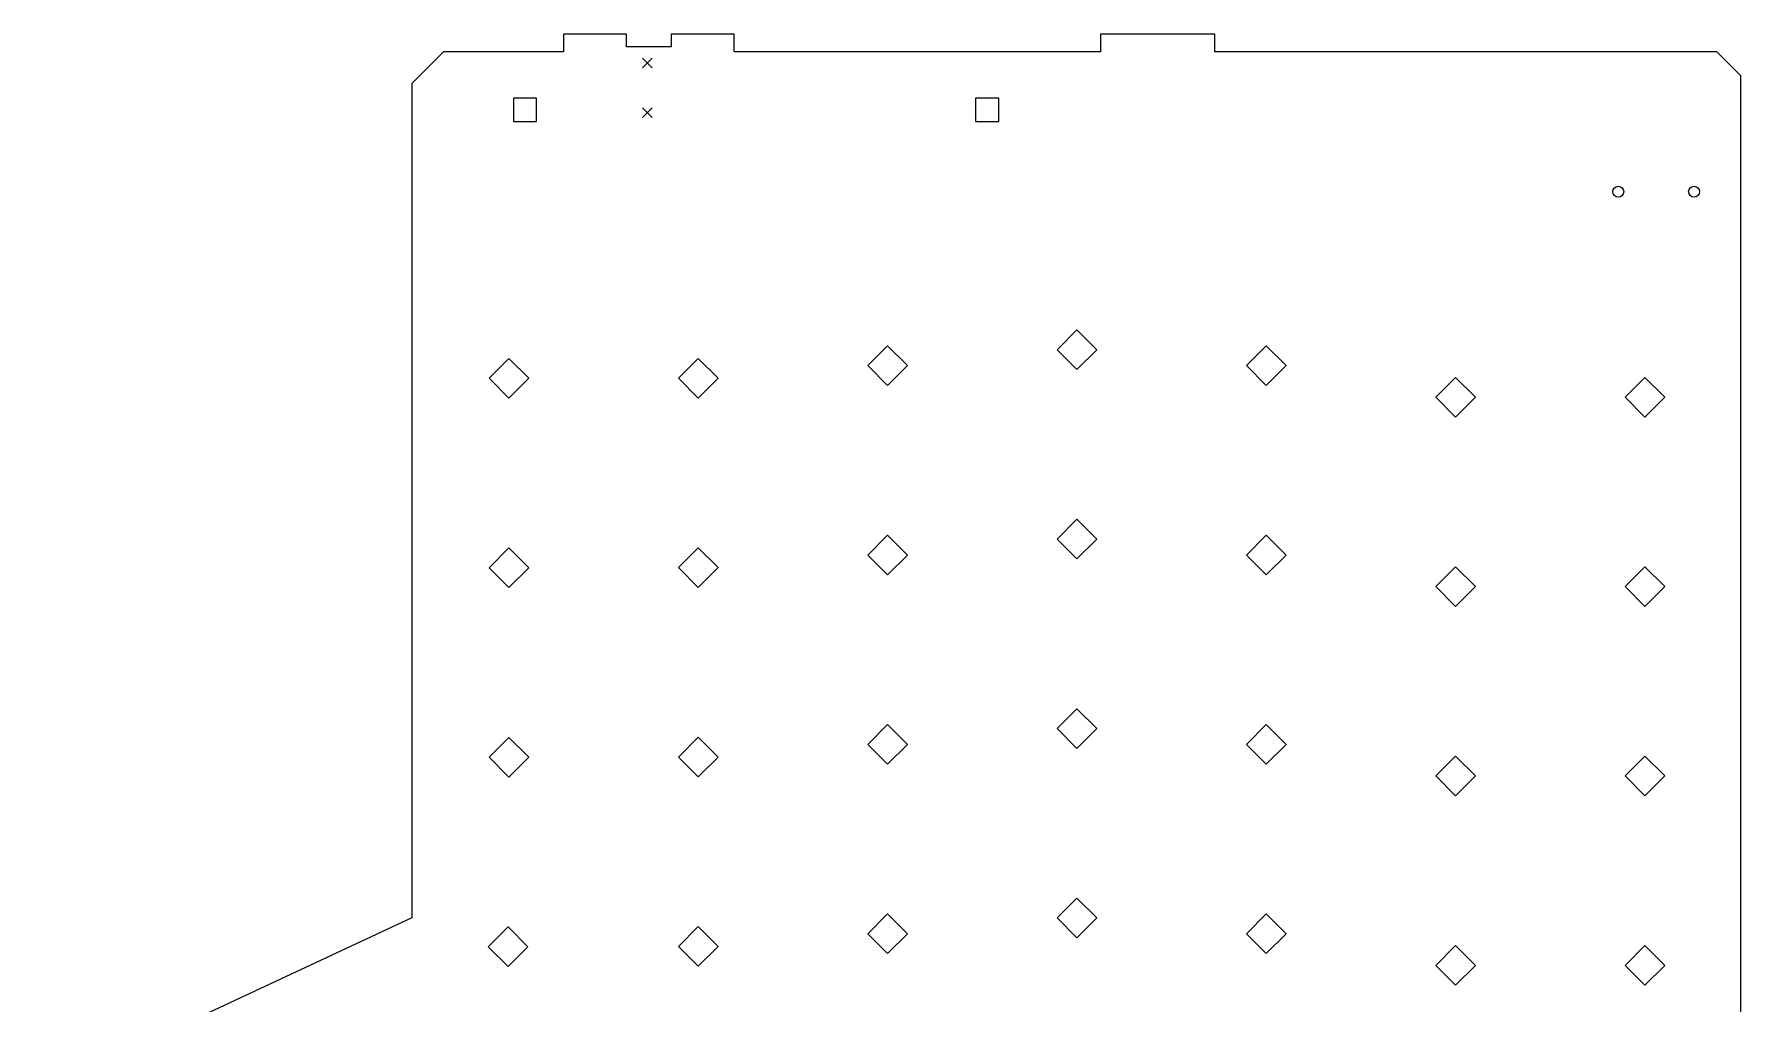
# Model space of a CAD drawing. Extents: x 19 to 196, y -219 to -30.
# Drawn here: x 24.6 to 196.3, y -128 to -30.5 of the extents above; entities that cross this region are included whole.
import ezdxf

# ---------------------------------------------------------------- set-up
doc = ezdxf.new("R2010")
doc.units = 0
doc.header["$MEASUREMENT"] = 0
doc.layers.add('BLACK', color=7, linetype='CONTINUOUS')

msp = doc.modelspace()

# ---------------------------------------------------------------- linework, layer by layer
at = {"layer": 'BLACK', "linetype": 'CONTINUOUS'}
for p, q in [((84.2137, -30.48), (77.8764, -30.48)), ((77.8764, -30.48), (77.8764, -32.258)), ((84.2137, -31.75), (84.2137, -30.48)), ((95.0468, -30.48), (88.7095, -30.48)), ((88.7095, -30.48), (88.7095, -31.75)), ((95.0468, -32.258), (95.0468, -30.48)), ((143.408, -30.48), (131.902, -30.48)), ((131.902, -30.48), (131.902, -32.258)), ((143.408, -32.258), (143.408, -30.48)), ((65.8114, -32.258), (62.611, -35.433)), ((77.8764, -32.258), (65.8114, -32.258)), ((88.7095, -31.75), (84.2137, -31.75)), ((131.902, -32.258), (95.0468, -32.258)), ((193.929, -32.258), (143.408, -32.258)), ((196.342, -34.671), (193.929, -32.258)), ((85.8139, -32.8803), (86.8045, -33.8709)), ((86.8045, -32.8803), (85.8139, -33.8709)), ((62.611, -35.433), (62.611, -119.38)), ((196.342, -151.13), (196.342, -34.671)), ((75.1667, -36.9333), (72.8333, -36.9333)), ((72.8333, -36.9333), (72.8333, -39.2667)), ((75.1667, -39.2667), (75.1667, -36.9333)), ((121.667, -36.9333), (119.333, -36.9333)), ((119.333, -36.9333), (119.333, -39.2667)), ((121.667, -39.2667), (121.667, -36.9333)), ((72.8333, -39.2667), (75.1667, -39.2667)), ((85.8139, -37.8841), (86.8045, -38.8747)), ((86.8045, -37.8841), (85.8139, -38.8747)), ((119.333, -39.2667), (121.667, -39.2667)), ((129.54, -60.2361), (127.546, -62.23)), ((131.534, -62.23), (129.54, -60.2361)), ((72.39, -63.1063), (70.3961, -65.1002)), ((74.3839, -65.1002), (72.39, -63.1063)), ((91.44, -63.1063), (89.4461, -65.1002)), ((93.4339, -65.1002), (91.44, -63.1063)), ((110.49, -61.8338), (108.496, -63.8277)), ((112.484, -63.8277), (110.49, -61.8338)), ((127.546, -62.23), (129.54, -64.2239)), ((129.54, -64.2239), (131.534, -62.23)), ((148.59, -61.8338), (146.596, -63.8277)), ((150.584, -63.8277), (148.59, -61.8338)), ((70.3961, -65.1002), (72.39, -67.0941)), ((72.39, -67.0941), (74.3839, -65.1002)), ((89.4461, -65.1002), (91.44, -67.0941)), ((91.44, -67.0941), (93.4339, -65.1002)), ((108.496, -63.8277), (110.49, -65.8216)), ((110.49, -65.8216), (112.484, -63.8277)), ((146.596, -63.8277), (148.59, -65.8216)), ((148.59, -65.8216), (150.584, -63.8277)), ((167.64, -65.0113), (165.646, -67.0052)), ((169.634, -67.0052), (167.64, -65.0113)), ((186.69, -65.0113), (184.696, -67.0052)), ((188.684, -67.0052), (186.69, -65.0113)), ((165.646, -67.0052), (167.64, -68.9991)), ((167.64, -68.9991), (169.634, -67.0052)), ((184.696, -67.0052), (186.69, -68.9991)), ((186.69, -68.9991), (188.684, -67.0052)), ((129.54, -79.2861), (127.546, -81.28)), ((131.534, -81.28), (129.54, -79.2861)), ((72.3925, -82.169), (70.3986, -84.1629)), ((74.3864, -84.1629), (72.3925, -82.169)), ((91.44, -82.1538), (89.4461, -84.1477)), ((93.4339, -84.1477), (91.44, -82.1538)), ((110.49, -80.8838), (108.496, -82.8777)), ((112.484, -82.8777), (110.49, -80.8838)), ((127.546, -81.28), (129.54, -83.2739)), ((129.54, -83.2739), (131.534, -81.28)), ((148.59, -80.8838), (146.596, -82.8777)), ((150.584, -82.8777), (148.59, -80.8838)), ((108.496, -82.8777), (110.49, -84.8716)), ((110.49, -84.8716), (112.484, -82.8777)), ((146.596, -82.8777), (148.59, -84.8716)), ((148.59, -84.8716), (150.584, -82.8777)), ((167.64, -84.0588), (165.646, -86.0527)), ((169.634, -86.0527), (167.64, -84.0588)), ((186.69, -84.0588), (184.696, -86.0527)), ((188.684, -86.0527), (186.69, -84.0588)), ((70.3986, -84.1629), (72.3925, -86.1568)), ((72.3925, -86.1568), (74.3864, -84.1629)), ((89.4461, -84.1477), (91.44, -86.1416)), ((91.44, -86.1416), (93.4339, -84.1477)), ((165.646, -86.0527), (167.64, -88.0466)), ((167.64, -88.0466), (169.634, -86.0527)), ((184.696, -86.0527), (186.69, -88.0466)), ((186.69, -88.0466), (188.684, -86.0527)), ((129.54, -98.3361), (127.546, -100.33)), ((131.534, -100.33), (129.54, -98.3361)), ((72.3925, -101.219), (70.3986, -103.213)), ((74.3864, -103.213), (72.3925, -101.219)), ((91.44, -101.204), (89.4461, -103.198)), ((93.4339, -103.198), (91.44, -101.204)), ((110.49, -99.9338), (108.496, -101.928)), ((112.484, -101.928), (110.49, -99.9338)), ((127.546, -100.33), (129.54, -102.324)), ((129.54, -102.324), (131.534, -100.33)), ((148.59, -99.9338), (146.596, -101.928)), ((150.584, -101.928), (148.59, -99.9338)), ((108.496, -101.928), (110.49, -103.922)), ((110.49, -103.922), (112.484, -101.928)), ((146.596, -101.928), (148.59, -103.922)), ((148.59, -103.922), (150.584, -101.928)), ((70.3986, -103.213), (72.3925, -105.207)), ((72.3925, -105.207), (74.3864, -103.213)), ((89.4461, -103.198), (91.44, -105.192)), ((91.44, -105.192), (93.4339, -103.198)), ((167.64, -103.109), (165.646, -105.103)), ((169.634, -105.103), (167.64, -103.109)), ((186.69, -103.109), (184.696, -105.103)), ((188.684, -105.103), (186.69, -103.109)), ((165.646, -105.103), (167.64, -107.097)), ((167.64, -107.097), (169.634, -105.103)), ((184.696, -105.103), (186.69, -107.097)), ((186.69, -107.097), (188.684, -105.103)), ((129.54, -117.386), (127.546, -119.38)), ((131.534, -119.38), (129.54, -117.386)), ((62.611, -119.38), (24.6177, -137.096)), ((110.49, -118.984), (108.496, -120.978)), ((112.484, -120.978), (110.49, -118.984)), ((127.546, -119.38), (129.54, -121.374)), ((129.54, -121.374), (131.534, -119.38)), ((148.59, -118.984), (146.596, -120.978)), ((150.584, -120.978), (148.59, -118.984)), ((72.3065, -120.287), (70.3126, -122.281)), ((74.3004, -122.281), (72.3065, -120.287)), ((91.44, -120.254), (89.4461, -122.248)), ((93.4339, -122.248), (91.44, -120.254)), ((108.496, -120.978), (110.49, -122.972)), ((110.49, -122.972), (112.484, -120.978)), ((146.596, -120.978), (148.59, -122.972)), ((148.59, -122.972), (150.584, -120.978)), ((70.3126, -122.281), (72.3065, -124.275)), ((72.3065, -124.275), (74.3004, -122.281)), ((89.4461, -122.248), (91.44, -124.242)), ((91.44, -124.242), (93.4339, -122.248)), ((167.64, -122.159), (165.646, -124.153)), ((169.634, -124.153), (167.64, -122.159)), ((186.69, -122.159), (184.696, -124.153)), ((188.684, -124.153), (186.69, -122.159)), ((165.646, -124.153), (167.64, -126.147)), ((167.64, -126.147), (169.634, -124.153)), ((184.696, -124.153), (186.69, -126.147)), ((186.69, -126.147), (188.684, -124.153))]:
    msp.add_line(p, q, dxfattribs=at)
at = {"layer": 'BLACK'}
for centre in [(184.008, -46.33), (191.628, -46.33)]:
    msp.add_circle(centre, 0.5461, dxfattribs=at)

doc.saveas('drawing.dxf')
